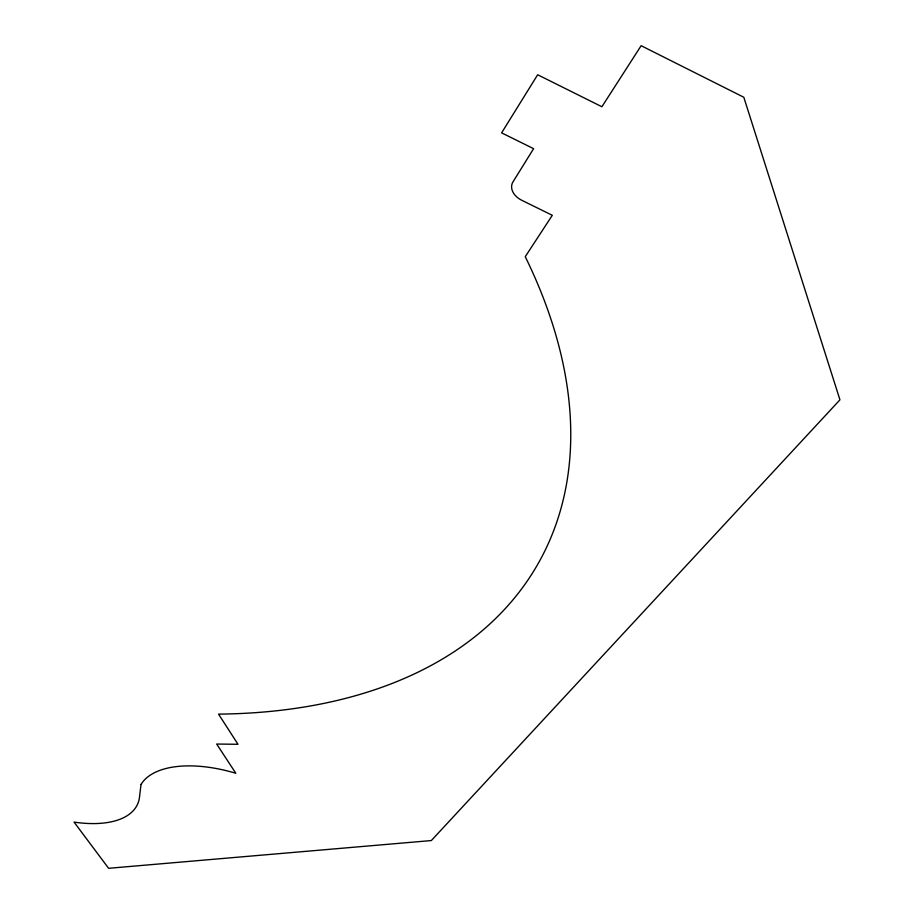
<?xml version="1.0" encoding="UTF-8"?>
<svg xmlns="http://www.w3.org/2000/svg" width="914" height="914" viewBox="0 0 914 914"><rect width="100%" height="100%" fill="white"/><g stroke="black" fill="none" stroke-linecap="round" stroke-linejoin="round"><path stroke-width="1.37" d="M141.03 784.429L139.488 797.168A97.01 47.311 23 0 1 74.057 822.097L108.606 868.3L431.328 840.56L839.943 399.829L743.813 97.261L641.137 45.7L601.903 106.744L537.661 74.754L501.615 132.861L533.605 148.674L512.994 181.863A17.32 12.636 19.1 0 0 521.654 200.223L552.307 215.293L525.253 256.697A647.58 394.654 29 0 1 218.537 714.12L238.006 744.293L216.675 744.042L235.812 773.267A99.043 48.933 20.7 0 0 141.03 784.429"/></g></svg>
